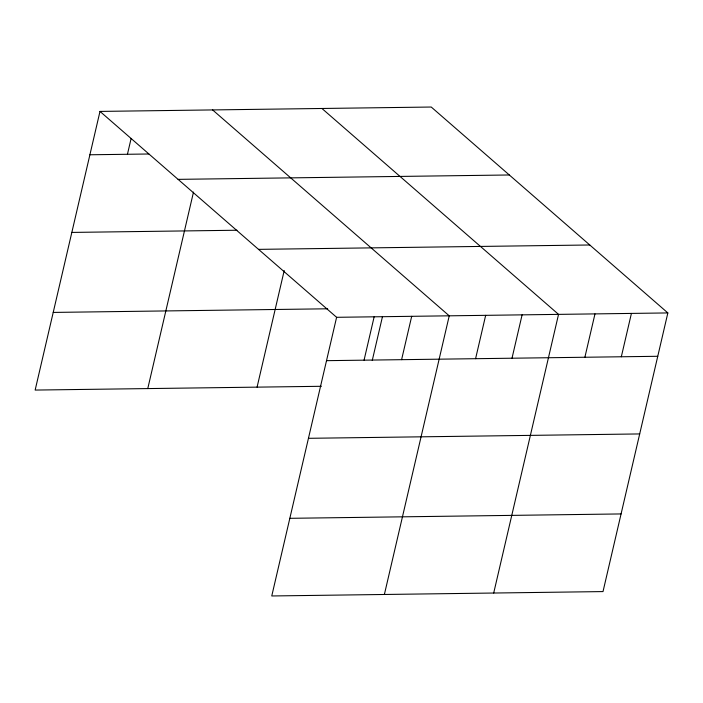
<?xml version="1.0" encoding="UTF-8"?>
<svg xmlns="http://www.w3.org/2000/svg" width="703" height="703" viewBox="0 0 703 703"><rect width="100%" height="100%" fill="white"/><g stroke="black" fill="none" stroke-linecap="round" stroke-linejoin="round"><path stroke-width="1.05" d="M99.993 111.417L336.605 317.308L271.762 595.968L603.007 591.583L667.85 312.932L431.238 107.032L99.993 111.417L35.15 390.068L321.385 386.29M127.445 154.273L131.136 138.412M147.771 388.583L193.492 192.104M257.078 387.133L284.214 270.541M364.057 360.173L374.145 316.816M372.247 360.507L382.511 316.438M401.598 359.672L411.694 316.315M384.383 594.474L449.235 315.823L212.614 109.923M475.58 358.697L485.668 315.339M512.012 358.214L522.101 314.856M493.699 593.033L558.542 314.373L321.93 108.482M584.887 357.247L594.975 313.898M621.32 356.773L631.417 313.415M89.905 154.774L148.895 153.992M178.079 179.362L509.315 174.977M71.838 232.421L236.973 230.233M258.528 249.363L589.764 244.987M53.217 312.422L327.66 308.793M336.605 317.308L667.85 312.932M326.517 360.665L657.762 356.289M308.45 438.312L639.695 433.936M289.829 518.313L621.074 513.937"/></g></svg>
